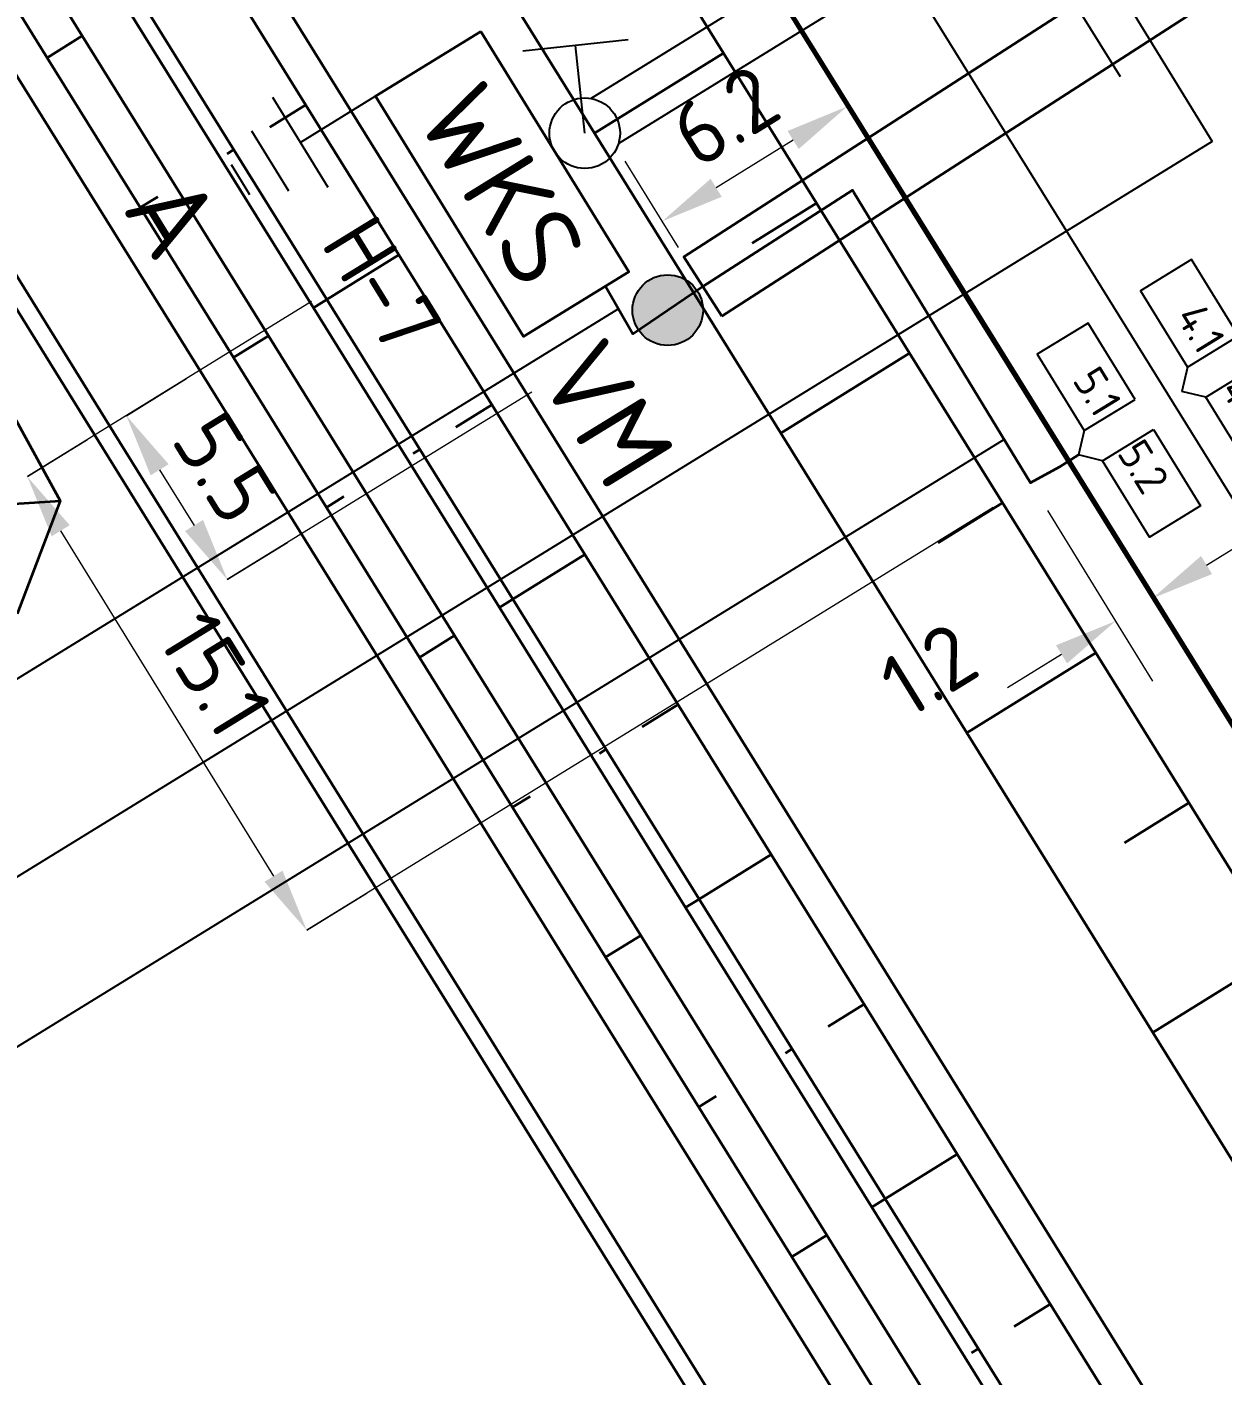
# Model space of a CAD drawing. Header units: metres. Extents: x 134219 to 139178, y 438661 to 444352.
# Drawn here: x 136250.5 to 136284.36, y 441742.68 to 441780.88 of the extents above; entities that cross this region are included whole.
import ezdxf
from ezdxf.enums import TextEntityAlignment as Align

# ---------------------------------------------------------------- set-up
doc = ezdxf.new("R2010")
doc.units = ezdxf.units.M
doc.linetypes.add('13strp', pattern=[4, 1, -3])
doc.linetypes.add('39strp', pattern=[12, 3, -9])
doc.layers.get('DEFPOINTS').update_dxf_attribs({"color": 193})
for name, color, linetype, lineweight in [('N-WE-KL-ET_AARDING-S', 7, 'Continuous', 25), ('N-WE-KL-ET_AARDING_AARDELECTRODE-T18', 10, 'Continuous', 18), ('N-WE-KL-ET_AARDING_AARDELECTRODE-T25', 7, 'Continuous', 25), ('N-WE-KL-ET_HULPSTUK_MOF-S', 10, 'Continuous', 25), ('N-WE-KL-ET_LS_OV_KABEL-G', 10, 'KL-LS-OV-N', 35), ('N-WE-KL-ET_LS_OV_KABEL-M', 7, 'Continuous', 18), ('N-WE-KL-ET_LS_OV_KAST-G', 10, 'Continuous', 35), ('N-WE-KL-ET_MANTELBUIS-G', 10, 'Continuous', 35), ('N-WE-KL-MONITORING-T18', 1, 'Continuous', 25), ('N-WE-VW-BEWEGWIJZERING_DRAAGCONSTRUCTIE-PORTAAL-S', 10, 'Continuous', 25), ('N-WE-VW-BEWEGWIJZERING_DRAAGCONSTRUCTIE_PORTAAL_POER-S', 7, 'Continuous', 25), ('N-WE-VW-VS-S', 160, 'Continuous', 25), ('N-WE-VW-VS-T18', 10, 'Continuous', 18), ('N-WE-VW-VS-T25', 7, 'Continuous', 25), ('Utd-ondergr-nw', 8, '13strp', 35), ('X-XX-AL-AANPIJLING-S', 7, 'Continuous', 25)]:
    doc.layers.add(name, color=color, linetype=linetype, lineweight=lineweight)
doc.layers.add('N-WE-KL-MONITORING-T25', color=2, linetype='Continuous')
doc.layers.add('Utd-weg-nw', color=8, linetype='Continuous')
doc.styles.add('ISO18', font='NLCS-ISO.ttf')
doc.styles.add('ISO25', font='NLCS-ISO.ttf')
doc.styles.add('NLCS-ISO', font='NLCS-ISO.ttf')
doc.styles.add('NLCS_18', font='NLCS-ISO.ttf', dxfattribs={"height": 1.8})
doc.linetypes.add('KL-LS-OV-N', pattern='A,4,-1,[103,NLCS.SHX,S=0.75,R=0,X=0,Y=0],-1,4,-1.5,["0V",Standard,S=1,R=0,X=0,Y=-0.5],-3', length=14.5)
doc.dimstyles.new('NLCS_t18_pijl_Dimension_l3_h1', dxfattribs={"dimtxt": 1.8, "dimasz": 1.8, "dimexe": 2, "dimexo": 2, "dimgap": 0.7, "dimtad": 1, "dimdec": 1, "dimzin": 0, "dimdsep": 46, "dimtxsty": 'NLCS_18', "dimcen": 2.5, "dimdle": 2, "dimclrd": 256, "dimclre": 256, "dimclrt": 256, "dimadec": 1, "dimazin": 0, "dimtfac": 1, "dimtdec": 1, "dimtofl": 0, "dimtmove": 1, "dimatfit": 0, "dimfxl": 0, "dimtolj": 1, "dimtzin": 0, "dimlwd": 18, "dimlwe": 18, "dimarcsym": 0})

# ---------------------------------------------------------------- blocks, each defined once
blk = doc.blocks.new('SVW-BEWEGWIJZERING_DRAAGCONSTRUCTIE_PORTAAL_SIGNALERING (A2 76.110 HRR)')
for points in [[(0.17, 0.985), (24.786, 16.152)], [(0.957, -0.292), (25.573, 14.875)]]:
    blk.add_lwpolyline(points)
blk = doc.blocks.new('SVW-VS_KAST_BERMKAST-SO')
blk.add_lwpolyline([(-4, -1), (4, -1), (4, -4.5), (-4, -4.5)], close=True)
at = {"layer": 'N-WE-VW-VS-T18', "style": 'NLCS-ISO', "flags": 1}
for tag, p in [('OMSCHRIJVING_LEGENDA', (0, -11.181)), ('CONSTRUCTIENUMMER', (0, -14.965)), ('LOCATIE', (0, -18.75)), ('BPS-CODERING', (0, -22.534)), ('NAAM_TB_POORTNUMMER_1', (0, -26.319)), ('CLID_POORTNUMMER_1', (0, -30.103)), ('IP-ADRES_POORTNUMMER_1', (0, -33.888)), ('NAAM_TB_POORTNUMMER_2', (0, -37.672)), ('CLID_POORTNUMMER_2', (0, -41.457)), ('IP-ADRES_POORTNUMMER_2', (0, -45.241)), ('NAAM_TB_POORTNUMMER_3', (0, -49.026)), ('CLID_POORTNUMMER_3', (0, -52.81)), ('IP-ADRES_POORTNUMMER_3', (0, -56.595)), ('NAAM_TB_POORTNUMMER_4', (0, -60.379)), ('CLID_POORTNUMMER_4', (0, -64.164)), ('IP-ADRES_POORTNUMMER_4', (0, -67.948)), ('NAAM_SWITCH', (0, -71.733)), ('IP-ADRES_SWITCH', (0, -75.517)), ('VOEDINGSPUNT', (0, -79.302)), ('POSITIE_X', (0, -86.871)), ('POSITIE_Y', (0, -90.655)), ('OVERIGE_OPMERKING(EN)_1', (0, -94.44)), ('OVERIGE_OPMERKING(EN)_2', (0, -98.224))]:
    blk.add_attdef(tag, p, '', height=1.8, dxfattribs=at)
at = {"layer": 'N-WE-VW-VS-T18', "style": 'NLCS-ISO'}
blk.add_attdef('GROEPSNUMMER', (0, -83.086), '', height=1.8, dxfattribs=at)
at = {"layer": 'N-WE-VW-VS-T25', "style": 'NLCS-ISO'}
blk.add_attdef('SOORT_KAST', text='', height=2.25, dxfattribs=at).set_placement((0, -2.75), align=Align.MIDDLE_CENTER)
blk = doc.blocks.new('SVW-TDI_HULP_DETECTIELUS-SO')
blk.add_line((0.5, 0.5), (0, 0))
at = {"color": 0, "linetype": 'ByBlock'}
blk.add_lwpolyline([(0.5, 2.192), (3.038, 2.192), (3.038, 0.5), (0.5, 0.5)], close=True, dxfattribs=at)
at = {"layer": 'N-WE-VW-VS-T18', "linetype": 'ByBlock', "style": 'NLCS-ISO', "flags": 1}
for tag, p in [('OMSCHRIJVING_LEGENDA', (7.741, -6.192)), ('NABIJ_PORTAAL', (7.741, -9.976)), ('LOCATIE', (7.741, -13.761)), ('RIJSTROKEN', (7.741, -17.545)), ('OVERIGE_OPMERKING(EN)_1', (7.741, -21.33)), ('OVERIGE_OPMERKING(EN)_2', (7.741, -25.114))]:
    blk.add_attdef(tag, p, '', height=1.8, dxfattribs=at)
at = {"layer": 'N-WE-VW-VS-T25', "linetype": 'ByBlock', "style": 'NLCS-ISO'}
blk.add_attdef('LUSNUMMER', text='', height=1.8, dxfattribs=at).set_placement((2.264, 1.346), align=Align.MIDDLE)
blk = doc.blocks.new('SKL-ET_HULP_MOF_VERBINDINGSMOF-SO')
at = {"ltscale": 10}
h = blk.add_hatch(color=256, dxfattribs=at)
edge = h.paths.add_edge_path()
edge.add_arc((0, 0), 1, 0, 360)
blk.add_circle((0, 0), 1)
at = {"layer": 'N-WE-KL-MONITORING-T18', "style": 'ISO18', "flags": 1}
for tag, p in [('OMSCHRIJVING_LEGENDA', (0, -8.431)), ('LOCATIE', (0, -12.215)), ('MASTNUMMER', (0, -16)), ('VAN', (0, -19.784)), ('NAAR', (0, -23.569)), ('VOEDINGSPUNT', (0, -27.353)), ('GROEPSNUMMER', (0, -31.138)), ('OVERIGE_OPMERKING(EN)_1', (0, -34.922)), ('OVERIGE_OPMERKING(EN)_2', (0, -38.707))]:
    blk.add_attdef(tag, p, '', height=1.8, dxfattribs=at)
at = {"layer": 'N-WE-KL-MONITORING-T25', "style": 'ISO25'}
blk.add_attdef('SOORT_MOF', (0, 2.715), '', height=2.25, dxfattribs=at)
blk = doc.blocks.new('SKL-ET_AARDING_AARDELECTRODE-SO')
for points in [[(2.5, 1.5), (2.5, -1.5)], [(3.5, 1), (3.5, -1)], [(4.5, -0.5), (4.5, 0.5)], [(0, 0), (2.5, 0)]]:
    blk.add_lwpolyline(points)
at = {"layer": 'N-WE-KL-ET_AARDING_AARDELECTRODE-T18', "style": 'NLCS-ISO', "flags": 1}
for tag, p in [('OMSCHRIJVING_LEGENDA', (0, -8.635)), ('CONSTRUCTIENUMMER', (0, -12.42)), ('LOCATIE', (0, -16.204)), ('OVERIGE_OPMERKING(EN)_1', (0, -19.989)), ('OVERIGE_OPMERKING(EN)_2', (0, -23.773))]:
    blk.add_attdef(tag, p, '', height=1.8, dxfattribs=at)
at = {"layer": 'N-WE-KL-ET_AARDING_AARDELECTRODE-T25', "style": 'NLCS-ISO'}
blk.add_attdef('TYPE_SYMBOOL', (0, 4.405), '', height=2.25, dxfattribs=at)
blk = doc.blocks.new('SKL-ET_AARDING_AARDELEKTRODE-SO (1)')
for points in [[(2.5, 1.5), (2.5, -1.5)], [(3.5, 1), (3.5, -1)], [(4.5, -0.5), (4.5, 0.5)], [(0, 0), (2.5, 0)]]:
    blk.add_lwpolyline(points)
at = {"layer": 'N-WE-KL-ET_AARDING_AARDELECTRODE-T18', "style": 'NLCS-ISO', "flags": 1}
for tag, p in [('OMSCHRIJVING_LEGENDA', (0, -8.635)), ('CONSTRUCTIENUMMER', (0, -12.42)), ('LOCATIE', (0, -16.204)), ('OVERIGE_OPMERKING(EN)_1', (0, -19.989)), ('OVERIGE_OPMERKING(EN)_2', (0, -23.773))]:
    blk.add_attdef(tag, p, '', height=1.8, dxfattribs=at)
at = {"layer": 'N-WE-KL-ET_AARDING_AARDELECTRODE-T25', "style": 'NLCS-ISO'}
blk.add_attdef('TYPE_SYMBOOL', (0, 4.405), '', height=2.25, dxfattribs=at)
blk = doc.blocks.new('SVW-BEWEGWIJZERING_DRAAGCONSTRUCTIE_PORTAAL_POER-SO (1)')
blk.add_circle((0, 0), 1)
at = {"layer": 'N-WE-KL-MONITORING-T18', "style": 'ISO18', "flags": 1}
for tag, p in [('OMSCHRIJVING_LEGENDA', (0, 28.559)), ('CONSTRUCTIENUMMER', (0, 24.775)), ('LOCATIE', (0, 20.99)), ('TYPE_POER', (0, 17.206)), ('POSITIE_POER', (0, 13.421)), ('OVERIGE_OPMERKING(EN)_1', (0, 9.637)), ('OVERIGE_OPMERKING(EN)_2', (0, 5.852))]:
    blk.add_attdef(tag, p, '', height=1.8, dxfattribs=at)
blk = doc.blocks.new('SVW-BEWEGWIJZERING_DRAAGCONSTRUCTIE_PORTAAL (1)')
blk.add_circle((0, 0), 1)
at = {"layer": 'N-WE-KL-MONITORING-T18', "style": 'ISO18', "flags": 1}
for tag, p in [('OMSCHRIJVING_LEGENDA', (9, -7.431)), ('CONSTRUCTIENUMMER', (9, -11.215)), ('LOCATIE', (9, -15)), ('LENGTE_PORTAAL', (9, -18.784)), ('TYPE_PORTAAL', (9, -22.569)), ('BPS-CODERING', (9, -26.353)), ('OVERIGE_OPMERKING(EN)_1', (9, -30.138)), ('OVERIGE_OPMERKING(EN)_2', (9, -33.922))]:
    blk.add_attdef(tag, p, '', height=1.8, dxfattribs=at)
blk = doc.blocks.new('*D283')
at = {"layer": 'DEFPOINTS', "color": 0, "transparency": 16777216}
for p in [(136253.312, 441769.863), (136256.174, 441765.218), (136256.174, 441765.218)]:
    blk.add_point(p, dxfattribs=at)
at = {"layer": 'N-WE-KL-ET_LS_OV_KABEL-M', "lineweight": 18, "transparency": 16777216}
for p, q in [((136253.312, 441769.863), (136255.015, 441770.912)), ((136256.174, 441765.218), (136257.876, 441766.267))]:
    blk.add_line(p, q, dxfattribs=at)
at = {"layer": 'N-WE-KL-ET_LS_OV_KABEL-M', "linetype": 'Continuous', "lineweight": 18, "transparency": 16777216}
blk.add_line((136254.256, 441768.331), (136255.23, 441766.751), dxfattribs=at)
at = {"layer": 'N-WE-KL-ET_LS_OV_KABEL-M', "transparency": 16777216}
for points in [[(136254.511, 441768.488), (136254.001, 441768.173), (136253.312, 441769.863)], [(136255.485, 441766.908), (136254.974, 441766.593), (136256.174, 441765.218)]]:
    blk.add_solid(points, dxfattribs=at)
at = {"layer": 'N-WE-KL-ET_LS_OV_KABEL-M', "transparency": 16777216, "insert": (136256.105, 441768.38), "char_height": 1.8, "attachment_point": 5, "rotation": 301.6372, "style": 'NLCS_18'}
blk.add_mtext('\\A1;5.5', dxfattribs=at)
blk = doc.blocks.new('*D284')
at = {"layer": 'DEFPOINTS', "color": 0, "transparency": 16777216}
for p in [(136250.506, 441768.135), (136258.426, 441755.279), (136258.426, 441755.279)]:
    blk.add_point(p, dxfattribs=at)
at = {"layer": 'N-WE-KL-ET_LS_OV_KABEL-M', "lineweight": 18, "transparency": 16777216}
for p, q in [((136250.506, 441768.135), (136252.209, 441769.184)), ((136258.426, 441755.279), (136260.129, 441756.328))]:
    blk.add_line(p, q, dxfattribs=at)
at = {"layer": 'N-WE-KL-ET_LS_OV_KABEL-M', "linetype": 'Continuous', "lineweight": 18, "transparency": 16777216}
blk.add_line((136251.45, 441766.602), (136257.482, 441756.812), dxfattribs=at)
at = {"layer": 'N-WE-KL-ET_LS_OV_KABEL-M', "transparency": 16777216}
for points in [[(136251.706, 441766.76), (136251.195, 441766.445), (136250.506, 441768.135)], [(136257.738, 441756.969), (136257.227, 441756.654), (136258.426, 441755.279)]]:
    blk.add_solid(points, dxfattribs=at)
at = {"layer": 'N-WE-KL-ET_LS_OV_KABEL-M', "transparency": 16777216, "insert": (136255.829, 441762.546), "char_height": 1.8, "attachment_point": 5, "rotation": 301.6372, "style": 'NLCS_18'}
blk.add_mtext('\\A1;15.1', dxfattribs=at)
blk = doc.blocks.new('*D322')
at = {"layer": 'DEFPOINTS', "color": 0, "transparency": 16777216}
for p in [(136282.393, 441764.687), (136281.349, 441764.043), (136281.349, 441764.043)]:
    blk.add_point(p, dxfattribs=at)
at = {"layer": 'N-WE-KL-ET_LS_OV_KABEL-M', "linetype": 'Continuous', "lineweight": 18, "transparency": 16777216}
for p, q in [((136283.925, 441765.631), (136285.458, 441766.575)), ((136279.816, 441763.099), (136278.284, 441762.155))]:
    blk.add_line(p, q, dxfattribs=at)
at = {"layer": 'N-WE-KL-ET_LS_OV_KABEL-M', "lineweight": 18, "transparency": 16777216}
for p, q in [((136282.393, 441764.687), (136283.442, 441762.984)), ((136281.349, 441764.043), (136282.398, 441762.341))]:
    blk.add_line(p, q, dxfattribs=at)
at = {"layer": 'N-WE-KL-ET_LS_OV_KABEL-M', "transparency": 16777216}
for points in [[(136283.768, 441765.886), (136284.083, 441765.375), (136282.393, 441764.687)], [(136279.659, 441763.355), (136279.973, 441762.844), (136281.349, 441764.043)]]:
    blk.add_solid(points, dxfattribs=at)
at = {"layer": 'N-WE-KL-ET_LS_OV_KABEL-M', "transparency": 16777216, "insert": (136276.053, 441762.66), "char_height": 1.8, "attachment_point": 5, "rotation": 31.6372, "style": 'NLCS_18'}
blk.add_mtext('\\A1;1.2', dxfattribs=at)
blk = doc.blocks.new('*D480')
at = {"layer": 'DEFPOINTS', "color": 0, "transparency": 16777216}
for p in [(136273.739, 441778.625), (136268.5, 441775.372), (136268.5, 441775.372)]:
    blk.add_point(p, dxfattribs=at)
at = {"layer": 'N-WE-KL-ET_LS_OV_KABEL-M', "lineweight": 18, "transparency": 16777216}
for p, q in [((136273.739, 441778.625), (136272.684, 441780.324)), ((136268.5, 441775.372), (136267.445, 441777.071))]:
    blk.add_line(p, q, dxfattribs=at)
at = {"layer": 'N-WE-KL-ET_LS_OV_KABEL-M', "linetype": 'Continuous', "lineweight": 18, "transparency": 16777216}
blk.add_line((136272.209, 441777.675), (136270.029, 441776.321), dxfattribs=at)
at = {"layer": 'N-WE-KL-ET_LS_OV_KABEL-M', "transparency": 16777216}
for points in [[(136272.051, 441777.93), (136272.368, 441777.42), (136273.739, 441778.625)], [(136269.871, 441776.576), (136270.187, 441776.066), (136268.5, 441775.372)]]:
    blk.add_solid(points, dxfattribs=at)
at = {"layer": 'N-WE-KL-ET_LS_OV_KABEL-M', "transparency": 16777216, "insert": (136270.275, 441778.357), "char_height": 1.8, "attachment_point": 5, "rotation": 31.8363, "style": 'NLCS_18'}
blk.add_mtext('\\A1;6.2', dxfattribs=at)

msp = doc.modelspace()

# ---------------------------------------------------------------- linework, layer by layer
at = {"layer": 'N-WE-KL-ET_LS_OV_KABEL-G', "flags": 128}
for points, elevation in [([(136280.293, 441768.751), (136279.753, 441768.408), (136278.933, 441767.964), (136273.93, 441776.191), (136273.89, 441776.256), (136269.649, 441773.52)], 1.332), ([(136266.894, 441773.533), (136267.666, 441772.18), (136269.643, 441773.527), (136269.645, 441773.529)], 0.076)]:
    msp.add_lwpolyline(points, dxfattribs=dict(at, elevation=elevation))
at = {"layer": 'N-WE-KL-ET_LS_OV_KABEL-M'}
for points in [[(136268.96, 441774.631), (136268.5, 441775.372)], [(136258.559, 441773.096), (136250.506, 441768.135)], [(136264.8, 441770.533), (136256.174, 441765.218)]]:
    msp.add_lwpolyline(points, dxfattribs=at)
at = {"layer": 'N-WE-KL-ET_LS_OV_KABEL-M', "elevation": 1.332}
for points in [[(136277.876, 441767.262), (136258.426, 441755.279)], [(136279.417, 441767.178), (136281.349, 441764.043)]]:
    msp.add_lwpolyline(points, dxfattribs=at)
at = {"layer": 'N-WE-KL-ET_MANTELBUIS-G', "flags": 128}
msp.add_lwpolyline([(136270.191, 441772.68), (136294.452, 441788.327), (136293.368, 441790.007), (136269.107, 441774.361)], close=True, dxfattribs=at)
at = {"layer": 'Utd-ondergr-nw', "linetype": 'Continuous', "flags": 128}
for points in [[(136181.91, 441901.856), (136187.185, 441893.36), (136192.46, 441884.864), (136197.735, 441876.369), (136203.01, 441867.873), (136208.285, 441859.378), (136213.56, 441850.882), (136218.835, 441842.386), (136224.11, 441833.891), (136229.385, 441825.395), (136234.66, 441816.9), (136239.935, 441808.404), (136245.209, 441799.908), (136250.484, 441791.413), (136255.759, 441782.917), (136261.034, 441774.422), (136266.309, 441765.926), (136271.584, 441757.431), (136276.859, 441748.935), (136282.134, 441740.439)], [(136179.489, 441900.352), (136184.764, 441891.857), (136190.039, 441883.361), (136195.314, 441874.865), (136200.589, 441866.37), (136205.864, 441857.874), (136211.139, 441849.379), (136216.414, 441840.883), (136221.688, 441832.388), (136226.963, 441823.892), (136232.238, 441815.396), (136237.513, 441806.901), (136242.788, 441798.405), (136248.063, 441789.91), (136253.338, 441781.414), (136258.613, 441772.918), (136263.888, 441764.423), (136269.163, 441755.927), (136274.438, 441747.432), (136279.713, 441738.936)], [(136179.871, 441900.59), (136185.146, 441892.094), (136190.421, 441883.598), (136195.696, 441875.103), (136200.971, 441866.607), (136206.246, 441858.112), (136211.521, 441849.616), (136216.796, 441841.12), (136222.071, 441832.625), (136227.346, 441824.129), (136232.621, 441815.634), (136237.896, 441807.138), (136243.171, 441798.643), (136248.445, 441790.147), (136253.72, 441781.651), (136258.995, 441773.156), (136264.27, 441764.66), (136269.545, 441756.165), (136274.82, 441747.669), (136280.095, 441739.173)], [(136198.297, 441900.26), (136203.572, 441891.764), (136208.847, 441883.268), (136214.122, 441874.773), (136219.397, 441866.277), (136224.672, 441857.782), (136229.947, 441849.286), (136235.222, 441840.791), (136240.497, 441832.295), (136245.772, 441823.799), (136251.047, 441815.304), (136256.322, 441806.808), (136261.597, 441798.313), (136266.872, 441789.817), (136272.147, 441781.321), (136277.422, 441772.826), (136282.696, 441764.33), (136287.971, 441755.835), (136293.246, 441747.339), (136298.521, 441738.843)], [(136198.238, 441900.223), (136203.513, 441891.727), (136208.788, 441883.232), (136214.063, 441874.736), (136219.338, 441866.24), (136224.613, 441857.745), (136229.888, 441849.249), (136235.163, 441840.754), (136240.437, 441832.258), (136245.712, 441823.762), (136250.987, 441815.267), (136256.262, 441806.771), (136261.537, 441798.276), (136266.812, 441789.78), (136272.087, 441781.284), (136277.362, 441772.789), (136282.637, 441764.293), (136287.912, 441755.798), (136293.187, 441747.302), (136298.462, 441738.806)], [(136178.215, 441899.561), (136183.49, 441891.065), (136188.765, 441882.57), (136194.039, 441874.074), (136199.314, 441865.579), (136204.589, 441857.083), (136209.864, 441848.587), (136215.139, 441840.092), (136220.414, 441831.596), (136225.689, 441823.101), (136230.964, 441814.605), (136236.239, 441806.109), (136241.514, 441797.614), (136246.789, 441789.118), (136252.064, 441780.623), (136257.339, 441772.127), (136262.614, 441763.632), (136267.889, 441755.136), (136273.164, 441746.64), (136278.438, 441738.145)], [(136177.221, 441898.944), (136182.496, 441890.448), (136187.771, 441881.953), (136193.046, 441873.457), (136198.32, 441864.961), (136203.595, 441856.466), (136208.87, 441847.97), (136214.145, 441839.475), (136219.42, 441830.979), (136224.695, 441822.484), (136229.97, 441813.988), (136235.245, 441805.492), (136240.52, 441796.997), (136245.795, 441788.501), (136251.07, 441780.006), (136256.345, 441771.51), (136261.62, 441763.014), (136266.895, 441754.519), (136272.17, 441746.023), (136277.445, 441737.528)], [(136196.386, 441899.073), (136201.661, 441890.577), (136206.936, 441882.082), (136212.211, 441873.586), (136217.486, 441865.09), (136222.761, 441856.595), (136228.036, 441848.099), (136233.311, 441839.604), (136238.585, 441831.108), (136243.86, 441822.612), (136249.135, 441814.117), (136254.41, 441805.621), (136259.685, 441797.126), (136264.96, 441788.63), (136270.235, 441780.135), (136275.51, 441771.639), (136280.785, 441763.143), (136286.06, 441754.648), (136291.335, 441746.152), (136296.61, 441737.657)], [(136176.371, 441898.416), (136181.646, 441889.921), (136186.921, 441881.425), (136192.196, 441872.93), (136197.471, 441864.434), (136202.746, 441855.938), (136208.021, 441847.443), (136213.296, 441838.947), (136218.571, 441830.452), (136223.846, 441821.956), (136229.121, 441813.46), (136234.395, 441804.965), (136239.67, 441796.469), (136244.945, 441787.974), (136250.22, 441779.478), (136255.495, 441770.983), (136260.77, 441762.487), (136266.045, 441753.991), (136271.32, 441745.496), (136276.595, 441737)], [(136173.823, 441896.834), (136179.097, 441888.338), (136184.372, 441879.843), (136189.647, 441871.347), (136194.922, 441862.852), (136200.197, 441854.356), (136205.472, 441845.86), (136210.747, 441837.365), (136216.022, 441828.869), (136221.297, 441820.374), (136226.572, 441811.878), (136231.847, 441803.382), (136237.122, 441794.887), (136242.397, 441786.391), (136247.672, 441777.896), (136252.947, 441769.4), (136258.221, 441760.904), (136263.496, 441752.409), (136268.771, 441743.913), (136274.046, 441735.418)], [(136192.733, 441896.805), (136198.008, 441888.309), (136203.283, 441879.813), (136208.558, 441871.318), (136213.833, 441862.822), (136219.108, 441854.327), (136224.382, 441845.831), (136229.657, 441837.335), (136234.932, 441828.84), (136240.207, 441820.344), (136245.482, 441811.849), (136250.757, 441803.353), (136256.032, 441794.857), (136261.307, 441786.362), (136266.582, 441777.866), (136271.857, 441769.371), (136277.132, 441760.875), (136282.407, 441752.38), (136287.682, 441743.884), (136292.957, 441735.388)], [(136173.398, 441896.57), (136178.673, 441888.075), (136183.948, 441879.579), (136189.223, 441871.083), (136194.497, 441862.588), (136199.772, 441854.092), (136205.047, 441845.597), (136210.322, 441837.101), (136215.597, 441828.605), (136220.872, 441820.11), (136226.147, 441811.614), (136231.422, 441803.119), (136236.697, 441794.623), (136241.972, 441786.127), (136247.247, 441777.632), (136252.522, 441769.136), (136257.797, 441760.641), (136263.072, 441752.145), (136268.347, 441743.65), (136273.621, 441735.154)], [(136188.035, 441893.887), (136193.31, 441885.392), (136198.585, 441876.896), (136203.86, 441868.401), (136209.134, 441859.905), (136214.409, 441851.41), (136219.684, 441842.914), (136224.959, 441834.418), (136230.234, 441825.923), (136235.509, 441817.427), (136240.784, 441808.932), (136246.059, 441800.436), (136251.334, 441791.94), (136256.609, 441783.445), (136261.884, 441774.949), (136267.159, 441766.454), (136272.434, 441757.958), (136277.709, 441749.462), (136282.984, 441740.967)], [(136252.064, 441780.623), (136251.07, 441780.006)], [(136266.582, 441777.866), (136270.235, 441780.135)], [(136257.377, 441778.037), (136258.397, 441778.67)], [(136256.167, 441777.285), (136256.358, 441777.404)], [(136254.204, 441776.066), (136253.707, 441775.758)], [(136271.046, 441774.753), (136272.873, 441775.887)], [(136258.995, 441773.156), (136261.034, 441774.422)], [(136258.613, 441772.918), (136258.995, 441773.156)], [(136257.339, 441772.127), (136256.345, 441771.51)], [(136271.857, 441769.371), (136275.51, 441771.639)], [(136262.652, 441769.541), (136263.672, 441770.174)], [(136261.442, 441768.789), (136261.633, 441768.908)], [(136259.479, 441767.571), (136258.982, 441767.262)], [(136276.321, 441766.257), (136278.147, 441767.391)], [(136264.27, 441764.66), (136266.309, 441765.926)], [(136263.888, 441764.423), (136264.27, 441764.66)], [(136262.614, 441763.632), (136261.62, 441763.014)], [(136277.132, 441760.875), (136280.785, 441763.143)], [(136267.927, 441761.045), (136268.947, 441761.678)], [(136266.717, 441760.294), (136266.908, 441760.412)], [(136264.754, 441759.075), (136264.257, 441758.767)], [(136281.596, 441757.761), (136283.422, 441758.896)], [(136269.545, 441756.165), (136271.584, 441757.431)], [(136269.163, 441755.927), (136269.545, 441756.165)], [(136267.889, 441755.136), (136266.895, 441754.519)], [(136282.407, 441752.38), (136286.06, 441754.648)], [(136273.202, 441752.55), (136274.222, 441753.183)], [(136271.992, 441751.798), (136272.183, 441751.917)], [(136270.029, 441750.58), (136269.532, 441750.271)], [(136274.82, 441747.669), (136276.859, 441748.935)], [(136274.438, 441747.432), (136274.82, 441747.669)], [(136273.164, 441746.64), (136272.17, 441746.023)], [(136278.477, 441744.054), (136279.497, 441744.687)], [(136277.266, 441743.302), (136277.458, 441743.421)]]:
    msp.add_lwpolyline(points, dxfattribs=at)
at = {"layer": 'Utd-ondergr-nw', "linetype": 'Continuous'}
for points in [[(136247.634, 441768.546), (136248.926, 441772.023), (136251.441, 441767.454), (136250.216, 441764.247)], [(136249.827, 441767.342), (136251.441, 441767.454)]]:
    msp.add_lwpolyline(points, dxfattribs=at)
at = {"layer": 'Utd-weg-nw', "linetype": '39strp', "flags": 128}
msp.add_lwpolyline([(136102.653, 442067.476), (136103.978, 442065.342), (136109.253, 442056.846), (136114.528, 442048.351), (136119.803, 442039.855), (136125.078, 442031.36), (136130.353, 442022.864), (136135.628, 442014.368), (136140.903, 442005.873), (136146.178, 441997.377), (136151.453, 441988.882), (136156.727, 441980.386), (136162.002, 441971.89), (136167.277, 441963.395), (136172.552, 441954.899), (136177.827, 441946.404), (136183.102, 441937.908), (136188.377, 441929.412), (136193.652, 441920.917), (136198.927, 441912.421), (136204.202, 441903.926), (136209.477, 441895.43), (136214.752, 441886.935), (136220.027, 441878.439), (136225.302, 441869.943), (136230.577, 441861.448), (136235.852, 441852.952), (136241.126, 441844.457), (136246.401, 441835.961), (136251.676, 441827.465), (136256.951, 441818.97), (136262.226, 441810.474), (136267.501, 441801.979), (136272.776, 441793.483), (136278.051, 441784.987), (136283.326, 441776.492), (136288.601, 441767.996), (136293.876, 441759.501), (136299.151, 441751.005), (136304.426, 441742.51), (136309.701, 441734.014), (136314.976, 441725.518), (136320.25, 441717.023), (136325.525, 441708.527), (136330.8, 441700.032), (136336.075, 441691.536), (136341.35, 441683.04), (136346.625, 441674.545), (136351.9, 441666.049), (136357.175, 441657.554), (136362.45, 441649.058), (136367.725, 441640.562), (136373, 441632.067), (136378.275, 441623.571), (136383.55, 441615.076), (136388.825, 441606.58), (136394.1, 441598.084), (136399.375, 441589.589), (136404.649, 441581.093), (136409.924, 441572.598), (136415.199, 441564.102), (136420.474, 441555.607), (136425.749, 441547.111), (136431.024, 441538.615), (136436.299, 441530.12), (136441.574, 441521.624), (136446.849, 441513.129), (136452.124, 441504.633), (136457.399, 441496.137), (136462.674, 441487.642), (136467.949, 441479.146), (136473.224, 441470.651), (136478.499, 441462.155), (136483.773, 441453.659), (136489.048, 441445.164), (136494.323, 441436.668), (136499.598, 441428.173), (136504.873, 441419.677), (136510.148, 441411.181), (136515.423, 441402.686), (136520.698, 441394.19), (136525.973, 441385.695), (136531.248, 441377.199), (136536.523, 441368.704), (136541.798, 441360.208), (136547.073, 441351.712), (136552.348, 441343.217), (136557.623, 441334.721), (136562.898, 441326.226), (136568.172, 441317.73), (136573.447, 441309.234), (136578.722, 441300.739), (136583.997, 441292.243), (136589.272, 441283.748), (136594.547, 441275.252), (136599.822, 441266.756), (136605.097, 441258.261), (136610.372, 441249.765), (136615.647, 441241.27), (136620.922, 441232.774), (136626.197, 441224.278), (136631.472, 441215.783), (136636.747, 441207.287), (136642.022, 441198.792), (136647.296, 441190.296), (136652.571, 441181.801), (136657.846, 441173.305), (136663.121, 441164.809), (136668.396, 441156.314), (136673.671, 441147.818), (136678.946, 441139.323), (136684.221, 441130.827), (136689.496, 441122.331), (136694.771, 441113.836), (136700.046, 441105.34), (136705.321, 441096.845), (136710.596, 441088.349), (136715.871, 441079.853), (136720.32, 441072.687), (136721.146, 441071.358), (136726.424, 441062.859), (136731.709, 441054.357), (136737.005, 441045.854), (136742.316, 441037.353), (136747.644, 441028.854), (136752.993, 441020.361), (136758.367, 441011.876), (136763.768, 441003.4), (136769.201, 440994.937), (136774.668, 440986.488), (136780.173, 440978.055), (136785.719, 440969.642), (136791.31, 440961.251), (136796.948, 440952.883), (136799.787, 440948.709), (136802.638, 440944.543), (136808.381, 440936.231), (136811.334, 440932.003), (136814.182, 440927.952), (136820.038, 440919.711), (136825.948, 440911.51), (136831.914, 440903.347), (136837.933, 440895.225), (136844.007, 440887.143), (136850.134, 440879.102), (136856.315, 440871.102), (136862.549, 440863.143), (136868.836, 440855.226), (136875.176, 440847.351), (136881.568, 440839.519), (136888.012, 440831.729), (136894.507, 440823.983), (136901.055, 440816.279), (136907.653, 440808.62), (136914.303, 440801.005), (136921.003, 440793.434), (136927.753, 440785.909), (136934.554, 440778.428), (136936.169, 440776.665), (136941.402, 440770.994), (136948.293, 440763.609), (136955.224, 440756.269), (136962.191, 440748.973), (136969.191, 440741.718), (136976.221, 440734.5), (136983.277, 440727.319), (136990.358, 440720.169), (136997.459, 440713.05), (137004.578, 440705.958), (137011.712, 440698.89), (137018.857, 440691.844), (137026.012, 440684.817), (137033.174, 440677.805), (137040.338, 440670.806), (137041.771, 440669.408), (137047.503, 440663.817), (137053.973, 440657.511), (137054.666, 440656.835), (137061.828, 440649.856), (137068.989, 440642.876), (137076.151, 440635.897), (137083.312, 440628.917), (137090.474, 440621.938), (137095.487, 440617.052), (137097.635, 440614.958), (137104.797, 440607.979), (137111.958, 440600.999), (137119.12, 440594.02), (137126.281, 440587.04), (137133.443, 440580.061), (137140.604, 440573.081), (137147.766, 440566.102), (137154.927, 440559.122), (137162.089, 440552.143), (137169.25, 440545.163), (137176.412, 440538.184), (137183.573, 440531.205), (137190.735, 440524.225), (137197.896, 440517.246), (137205.058, 440510.266), (137212.219, 440503.287), (137219.38, 440496.307), (137226.542, 440489.328), (137233.703, 440482.348), (137240.865, 440475.369), (137248.026, 440468.389), (137255.188, 440461.41), (137262.349, 440454.43), (137269.511, 440447.451), (137276.672, 440440.471), (137283.834, 440433.492), (137290.995, 440426.512), (137298.157, 440419.533), (137305.318, 440412.553), (137312.48, 440405.574), (137319.641, 440398.594), (137326.803, 440391.615), (137333.964, 440384.635), (137335.59, 440383.051), (137341.126, 440377.656), (137348.287, 440370.676), (137355.449, 440363.697), (137362.61, 440356.717), (137369.772, 440349.738), (137376.933, 440342.758), (137384.095, 440335.779), (137391.256, 440328.799), (137398.417, 440321.82), (137405.579, 440314.84), (137412.74, 440307.861), (137419.902, 440300.882), (137427.063, 440293.902), (137434.225, 440286.923), (137441.386, 440279.943), (137448.548, 440272.964), (137455.709, 440265.984), (137462.871, 440259.005), (137470.032, 440252.025), (137477.194, 440245.046), (137484.355, 440238.066), (137491.517, 440231.087), (137498.678, 440224.107), (137505.84, 440217.128), (137513.001, 440210.148), (137520.163, 440203.169), (137527.324, 440196.189), (137534.486, 440189.21), (137541.647, 440182.23), (137545.872, 440178.112), (137548.809, 440175.251), (137555.97, 440168.271), (137563.132, 440161.292), (137570.293, 440154.312), (137577.454, 440147.333), (137584.616, 440140.353), (137591.777, 440133.374), (137598.939, 440126.394), (137606.1, 440119.415), (137613.262, 440112.435), (137620.423, 440105.456), (137627.585, 440098.476), (137634.746, 440091.497), (137641.908, 440084.517), (137649.069, 440077.538), (137656.231, 440070.559), (137663.392, 440063.579), (137670.554, 440056.6), (137677.715, 440049.62), (137684.877, 440042.641), (137692.038, 440035.661), (137692.611, 440035.103), (137699.2, 440028.682), (137706.361, 440021.702), (137713.523, 440014.723), (137720.684, 440007.743), (137727.846, 440000.764), (137735.007, 439993.784), (137742.169, 439986.805), (137749.33, 439979.825), (137756.491, 439972.846), (137763.653, 439965.866), (137770.814, 439958.887), (137777.976, 439951.907), (137785.137, 439944.928), (137792.299, 439937.948), (137799.46, 439930.969), (137806.622, 439923.989), (137813.783, 439917.01), (137820.945, 439910.03), (137828.106, 439903.051), (137835.268, 439896.071), (137842.429, 439889.092), (137849.591, 439882.112), (137856.752, 439875.133), (137863.914, 439868.153), (137871.075, 439861.174)], dxfattribs=at)
at = {"layer": 'Utd-weg-nw', "linetype": 'Continuous', "flags": 128}
msp.add_lwpolyline([(136206.418, 441893.531), (136211.693, 441885.036), (136216.968, 441876.54), (136222.243, 441868.044), (136227.518, 441859.549), (136232.793, 441851.053), (136238.068, 441842.558), (136243.343, 441834.062), (136248.618, 441825.566), (136253.893, 441817.071), (136259.168, 441808.575), (136264.443, 441800.08), (136269.718, 441791.584), (136274.993, 441783.088), (136280.268, 441774.593), (136285.542, 441766.097), (136290.817, 441757.602), (136296.092, 441749.106), (136301.367, 441740.611)], dxfattribs=at)
at = {"layer": 'X-XX-AL-AANPIJLING-S'}
for p, q in [((136281.798, 441781.355), (136284.088, 441777.633)), ((136284.088, 441777.633), (136219.367, 441737.815)), ((136267.26, 441772.892), (136185.888, 441722.83)), ((136278.189, 441769.187), (136242.456, 441747.203))]:
    msp.add_line(p, q, dxfattribs=at)

# ---------------------------------------------------------------- block references
at = {"layer": 'N-WE-KL-ET_AARDING-S'}
ref = msp.add_blockref('SKL-ET_AARDING_AARDELEKTRODE-SO (1)', (136266.304, 441777.868), dxfattribs=dict(at, xscale=-1, rotation=276.0361930638357))
ref.add_attrib('TYPE_SYMBOOL', 'B', (136263.99, 441784.294), dxfattribs={"layer": 'N-WE-KL-MONITORING-T25', "height": 2.25, "rotation": 301.6008, "style": 'ISO25'})
ref = msp.add_blockref('SKL-ET_AARDING_AARDELECTRODE-SO', (136260.375, 441778.913), dxfattribs=dict(at, rotation=211.6371956240298))
ref.add_attrib('TYPE_SYMBOOL', 'A', (136253.169, 441775.755), dxfattribs={"layer": 'N-WE-KL-MONITORING-T25', "height": 2.25, "rotation": 301.6008, "style": 'ISO25'})
at = {"layer": 'N-WE-KL-ET_HULPSTUK_MOF-S'}
ref = msp.add_blockref('SKL-ET_HULP_MOF_VERBINDINGSMOF-SO', (136268.655, 441772.854, 0.076), dxfattribs=at)
ref.add_attrib('SOORT_MOF', 'VM', (136264.909, 441771.051, 0.076), dxfattribs={"layer": 'N-WE-KL-MONITORING-T25', "height": 2.25, "rotation": 301.6008, "style": 'ISO25'})
at = {"layer": 'N-WE-KL-ET_LS_OV_KAST-G'}
ref = msp.add_blockref('SVW-VS_KAST_BERMKAST-SO', (136266.304, 441777.868), dxfattribs=dict(at, rotation=301.6371956248266))
ref.add_attrib('SOORT_KAST', 'WKS', dxfattribs={"layer": 'N-WE-KL-MONITORING-T25', "height": 2.25, "rotation": 301.6372, "style": 'ISO25'}).set_placement((136263.963, 441776.426), align=Align.MIDDLE_CENTER)
ref.add_attrib('GROEPSNUMMER', 'H-7', (136258.791, 441774.748), dxfattribs={"layer": 'N-WE-KL-MONITORING-T18', "height": 1.8, "rotation": 301.6008, "style": 'ISO18'})
at = {"layer": 'N-WE-VW-BEWEGWIJZERING_DRAAGCONSTRUCTIE-PORTAAL-S'}
msp.add_blockref('SVW-BEWEGWIJZERING_DRAAGCONSTRUCTIE_PORTAAL_SIGNALERING (A2 76.110 HRR)', (136266.304, 441777.868), dxfattribs=at)
at = {"layer": 'N-WE-VW-BEWEGWIJZERING_DRAAGCONSTRUCTIE_PORTAAL_POER-S', "rotation": 107.0588396289041}
for name in ['SVW-BEWEGWIJZERING_DRAAGCONSTRUCTIE_PORTAAL_POER-SO (1)', 'SVW-BEWEGWIJZERING_DRAAGCONSTRUCTIE_PORTAAL (1)']:
    msp.add_blockref(name, (136266.304, 441777.868), dxfattribs=at)
at = {"layer": 'N-WE-VW-VS-S'}
ref = msp.add_blockref('SVW-TDI_HULP_DETECTIELUS-SO', (136283.222, 441770.55, 1.332), dxfattribs=dict(at, xscale=-1, rotation=301.552180272354))
ref.add_attrib('LUSNUMMER', '4.1', dxfattribs={"layer": 'N-WE-KL-MONITORING-T18', "height": 0.9, "rotation": 301.5522, "style": 'ISO18'}).set_placement((136283.761, 441772.347, 1.332), align=Align.MIDDLE_CENTER)
ref = msp.add_blockref('SVW-TDI_HULP_DETECTIELUS-SO', (136280.293, 441768.751, 1.332), dxfattribs=dict(at, xscale=-1, rotation=301.552180272354))
ref.add_attrib('LUSNUMMER', '5.1', dxfattribs={"layer": 'N-WE-KL-MONITORING-T18', "height": 0.9, "rotation": 301.5522, "style": 'ISO18'}).set_placement((136280.832, 441770.549, 1.332), align=Align.MIDDLE_CENTER)
ref = msp.add_blockref('SVW-TDI_HULP_DETECTIELUS-SO', (136283.222, 441770.55, 1.332), dxfattribs=dict(at, rotation=301.5521802783664))
ref.add_attrib('LUSNUMMER', '4.2', dxfattribs={"layer": 'N-WE-KL-MONITORING-T18', "height": 0.9, "rotation": 301.5522, "style": 'ISO18'}).set_placement((136285.069, 441770.217, 1.332), align=Align.MIDDLE_CENTER)
ref = msp.add_blockref('SVW-TDI_HULP_DETECTIELUS-SO', (136280.293, 441768.751, 1.332), dxfattribs=dict(at, rotation=301.5521802783664))
ref.add_attrib('LUSNUMMER', '5.2', dxfattribs={"layer": 'N-WE-KL-MONITORING-T18', "height": 0.9, "rotation": 301.5522, "style": 'ISO18'}).set_placement((136282.14, 441768.418, 1.332), align=Align.MIDDLE_CENTER)

# ---------------------------------------------------------------- dimensions: what is measured, and where the dimension line sits
at = {"layer": 'N-WE-KL-ET_LS_OV_KABEL-M'}
for p1, p2, picture, middle in [((136273.739, 441778.625), (136268.5, 441775.372), '*D480', (136270.275, 441778.357)), ((136253.312, 441769.863), (136256.174, 441765.218), '*D283', (136256.105, 441768.38)), ((136250.506, 441768.135), (136258.426, 441755.279), '*D284', (136255.829, 441762.546))]:
    dim = msp.add_aligned_dim(p1=p1, p2=p2, distance=0, dimstyle='NLCS_t18_pijl_Dimension_l3_h1', dxfattribs=at)
    dim.commit()
    dim.dimension.update_dxf_attribs({"geometry": picture, "text_midpoint": middle})
dim = msp.add_linear_dim(base=(136281.349, 441764.043), p1=(136282.393, 441764.687), p2=(136281.349, 441764.043), angle=211.6372, dimstyle='NLCS_t18_pijl_Dimension_l3_h1', dxfattribs=at)
dim.commit()
dim.dimension.update_dxf_attribs({"geometry": '*D322', "text_midpoint": (136276.892, 441761.298), "dimtype": 161})

doc.saveas('drawing.dxf')
